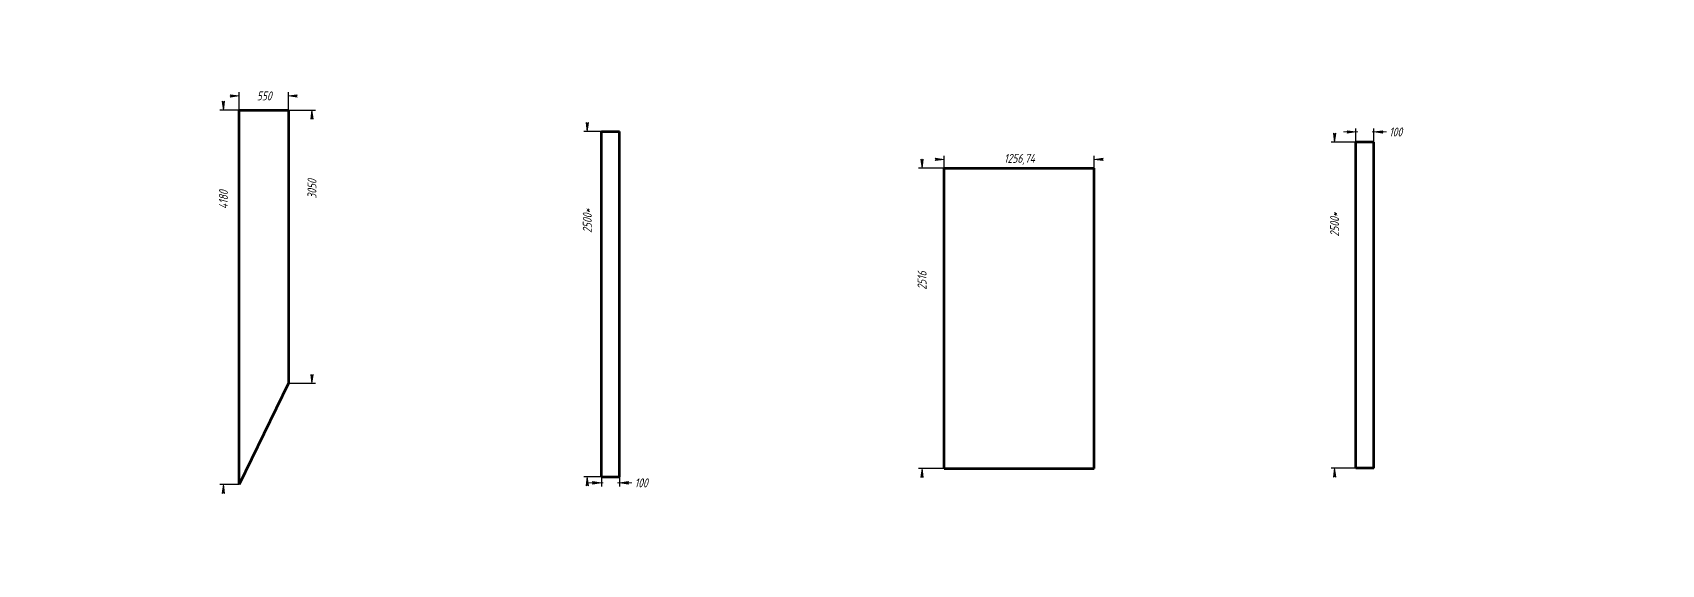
# Model space of a CAD drawing. Header units: millimetres. Extents: x 0 to 7350, y -239 to 297.
# Drawn here: x 1873 to 2782, y 0 to 297 of the extents above; entities that cross this region are included whole.
import ezdxf

# ---------------------------------------------------------------- set-up
doc = ezdxf.new("R2010")
doc.units = ezdxf.units.MM
doc.linetypes.add('K5LT_BASIC', pattern=[0])
doc.linetypes.add('K5LT_THIN', pattern=[0])
doc.layers.add('Системный слой', color=7, linetype='Continuous')
doc.layers.add('Системный слой (1)', color=7, linetype='Continuous', true_color=0x909090)
doc.styles.add('KDIMTEXTSTYLE', font='GOST_AU.SHX', dxfattribs={"width": 0.96, "oblique": 15, "height": 5})
doc.dimstyles.new('KDIMSTYLE (0.05)', dxfattribs={"dimtxt": 5, "dimasz": 1, "dimexe": 2, "dimexo": 0, "dimgap": 1, "dimtad": 1, "dimlfac": 20, "dimtxsty": 'KDIMTEXTSTYLE', "dimsah": 1, "dimcen": 0, "dimdle": 1, "dimadec": 0, "dimazin": 0, "dimtfac": 0.667, "dimtmove": 0, "dimatfit": 3, "dimfxl": 1, "dimtvp": 1, "dimtolj": 1, "dimtzin": 0, "dimarcsym": 0})
doc.dimstyles.new('KDIMSTYLE (0.07)', dxfattribs={"dimtxt": 5, "dimasz": 1, "dimexe": 2, "dimexo": 0, "dimgap": 1, "dimtad": 1, "dimlfac": 15, "dimtxsty": 'KDIMTEXTSTYLE', "dimsah": 1, "dimcen": 0, "dimdle": 1, "dimadec": 0, "dimazin": 0, "dimtfac": 0.667, "dimtmove": 0, "dimatfit": 3, "dimfxl": 1, "dimtvp": 1, "dimtolj": 1, "dimtzin": 0, "dimarcsym": 0})
doc.dimstyles.new('KDIMSTYLE (0.10)', dxfattribs={"dimtxt": 5, "dimasz": 1, "dimexe": 2, "dimexo": 0, "dimgap": 1, "dimtad": 1, "dimlfac": 10, "dimtxsty": 'KDIMTEXTSTYLE', "dimsah": 1, "dimcen": 0, "dimdle": 1, "dimadec": 0, "dimazin": 0, "dimtfac": 0.667, "dimtmove": 0, "dimatfit": 3, "dimfxl": 1, "dimtvp": 1, "dimtolj": 1, "dimtzin": 0, "dimarcsym": 0})

# ---------------------------------------------------------------- blocks, each defined once
blk = doc.blocks.new('KDIMARROW_01')
at = {"layer": 'Системный слой'}
blk.add_hatch(color=0, dxfattribs=at).paths.add_polyline_path([(0, 0), (-5, 0.66), (-4.5, 0), (-5, -0.66)])
at = {"layer": 'Системный слой', "color": 0, "linetype": 'K5LT_THIN', "lineweight": 18}
for p, q in [((-4.5, 0), (-5, 0.66)), ((-5, 0.66), (0, 0)), ((0, 0), (-5, -0.66)), ((-5, -0.66), (-4.5, 0))]:
    blk.add_line(p, q, dxfattribs=at)
at = {"layer": 'Системный слой (1)', "color": 0, "linetype": 'K5LT_THIN', "lineweight": 18}
blk.add_line((0, 0), (-1, 0), dxfattribs=at)
blk = doc.blocks.new('KDIMARROW_02')
at = {"layer": 'Системный слой'}
blk.add_hatch(color=0, dxfattribs=at).paths.add_polyline_path([(4.5, 0), (5, 0.66), (0, 0), (5, -0.66)])
at = {"layer": 'Системный слой', "color": 0, "linetype": 'K5LT_THIN', "lineweight": 18}
for p, q in [((5, 0.66), (0, 0)), ((0, 0), (5, -0.66)), ((0, 0), (7, 0)), ((4.5, 0), (5, 0.66)), ((5, -0.66), (4.5, 0))]:
    blk.add_line(p, q, dxfattribs=at)
at = {"layer": 'Системный слой (1)', "color": 0, "linetype": 'K5LT_THIN', "lineweight": 18}
blk.add_line((0, 0), (-1, 0), dxfattribs=at)

msp = doc.modelspace()

# ---------------------------------------------------------------- linework, layer by layer
at = {"layer": 'Системный слой (1)', "color": 5, "linetype": 'K5LT_BASIC', "lineweight": 60, "true_color": 0x0000ff}
for p, q in [((1988.05403, 253.6358), (2015.55403, 253.6358)), ((1988.05403, 44.6358), (1988.05403, 253.6358)), ((2015.55403, 253.6358), (2015.55403, 101.1358)), ((2190.36704, 241.81274), (2200.36704, 241.81274)), ((2190.36704, 48.85269), (2190.36704, 241.81274)), ((2200.36704, 48.85269), (2200.36704, 241.81274)), ((2621.56341, 235.79062), (2611.56341, 235.79062)), ((2611.56341, 53.80869), (2611.56341, 235.79062)), ((2621.56341, 53.80869), (2621.56341, 235.79062)), ((2381.67926, 53.51469), (2381.67926, 221.24802)), ((2381.67926, 221.24802), (2465.46205, 221.24802)), ((2465.46205, 53.51469), (2465.46205, 221.24802)), ((2015.55403, 101.1358), (1988.05403, 44.6358)), ((2190.36704, 48.85269), (2200.36704, 48.85269)), ((2381.67926, 53.51469), (2465.46205, 53.51469)), ((2621.56341, 53.80869), (2611.56341, 53.80869))]:
    msp.add_line(p, q, dxfattribs=at)

# ---------------------------------------------------------------- dimensions: what is measured, and where the dimension line sits
at = {"layer": 'Системный слой (1)', "color": 7}
for base, p1, p2, location, dimstyle, override in [((1988.05403, 261.65396), (2015.55403, 253.6358), (1988.05403, 253.6358), (2002.05403, 261.65396), 'KDIMSTYLE (0.05)', {"dimexo": 0, "dimpost": '\\H5.0;\\W0.965;\\Q15;\\Q15;\\H5.0;\\W0.965;\\Q15;<>\\H5.0;\\W0.965;\\Q15;\\Q15;', "dimblk1": 'KDIMARROW_01', "dimblk2": 'KDIMARROW_01', "dimse1": 0, "dimse2": 0, "dimclrt": 7, "dimtolj": 1}), ((2621.56341, 241.49481), (2611.56341, 235.79062), (2621.56341, 235.79062), (2633.70675, 241.49481), 'KDIMSTYLE (0.10)', {"dimexo": 0, "dimpost": '\\H5.0;\\W0.965;\\Q15;\\Q15;\\H5.0;\\W0.965;\\Q15;<>\\H5.0;\\W0.965;\\Q15;\\Q15;', "dimblk1": 'KDIMARROW_02', "dimblk2": 'KDIMARROW_02', "dimse1": 0, "dimse2": 0, "dimclrt": 7, "dimtolj": 1}), ((2381.67926, 226.17165), (2465.46205, 221.24802), (2381.67926, 221.24802), (2423.67926, 226.17165), 'KDIMSTYLE (0.07)', {"dimexo": 0, "dimpost": '\\H5.0;\\W0.965;\\Q15;\\Q15;\\H5.0;\\W0.965;\\Q15;<>\\H5.0;\\W0.965;\\Q15;\\Q15;', "dimblk1": 'KDIMARROW_01', "dimblk2": 'KDIMARROW_01', "dimse1": 0, "dimse2": 0, "dimclrt": 7, "dimtolj": 1}), ((2200.36704, 45.55742), (2190.36704, 48.85269), (2200.36704, 48.85269), (2212.51037, 45.55742), 'KDIMSTYLE (0.10)', {"dimexo": 0, "dimpost": '\\H5.0;\\W0.965;\\Q15;\\Q15;\\H5.0;\\W0.965;\\Q15;<>\\H5.0;\\W0.965;\\Q15;\\Q15;', "dimblk1": 'KDIMARROW_02', "dimblk2": 'KDIMARROW_02', "dimse1": 0, "dimse2": 0, "dimclrt": 7, "dimtolj": 1})]:
    msp.add_linear_dim(base=base, p1=p1, p2=p2, location=location, dimstyle=dimstyle, override=override, dxfattribs=at).render()
for base, p1, p2, location, dimstyle in [((1979.29346, 44.6358), (1988.05403, 253.6358), (1988.05403, 44.6358), (1979.29346, 203.6358), 'KDIMSTYLE (0.05)'), ((2028.73949, 253.6358), (2015.55403, 101.1358), (2015.55403, 253.6358), (2028.73949, 209.6358), 'KDIMSTYLE (0.05)'), ((2369.32176, 53.51469), (2381.67926, 221.24802), (2381.67926, 53.51469), (2369.32176, 158.51469), 'KDIMSTYLE (0.07)')]:
    msp.add_linear_dim(base=base, p1=p1, p2=p2, angle=90, location=location, dimstyle=dimstyle, override={"dimexo": 0, "dimpost": '\\H5.0;\\W0.965;\\Q15;\\Q15;\\H5.0;\\W0.965;\\Q15;<>\\H5.0;\\W0.965;\\Q15;\\Q15;', "dimblk1": 'KDIMARROW_01', "dimblk2": 'KDIMARROW_01', "dimse1": 0, "dimse2": 0, "dimclrt": 7, "dimtolj": 1}, dxfattribs=at).render()
for base, p1, p2, location in [((2182.43698, 48.85269), (2190.36704, 241.81274), (2190.36704, 48.85269), (2182.43698, 191.85269)), ((2599.63377, 53.80869), (2611.56341, 235.79062), (2611.56341, 53.80869), (2599.63377, 189.80869))]:
    msp.add_linear_dim(base=base, p1=p1, p2=p2, angle=90, location=location, text='\\H5.0;\\W0.965;\\Q15;\\Q15;\\H5.0;\\W0.965;\\Q15;\\H5.0;\\W0.965;\\Q15;\\Q15;2500*\\H5.0;\\W0.965;\\Q15;\\Q15;', dimstyle='KDIMSTYLE (0.10)', override={"dimexo": 0, "dimblk1": 'KDIMARROW_01', "dimblk2": 'KDIMARROW_01', "dimse1": 0, "dimse2": 0, "dimclrt": 7, "dimtolj": 1}, dxfattribs=at).render()

doc.saveas('drawing.dxf')
